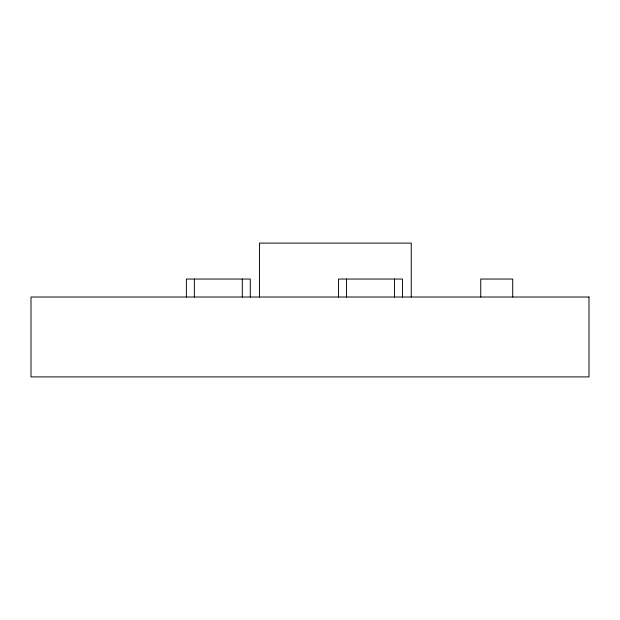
<?xml version="1.0" encoding="UTF-8"?>
<svg xmlns="http://www.w3.org/2000/svg" width="620" height="620" viewBox="0 0 620 620"><rect width="100%" height="100%" fill="white"/><g stroke="black" fill="none" stroke-linecap="round" stroke-linejoin="round"><path stroke-width="0.93" d="M512.709 297.019L512.709 279.047L480.756 279.047L480.756 297.019M411.254 297.019L411.254 243.094L259.47 243.094L259.47 297.019M402.465 297.019L402.465 279.047L338.559 279.047L338.559 297.019M394.483 279.047L394.483 297.019M346.549 279.047L346.549 297.019M250.286 297.019L250.286 279.047L186.38 279.047L186.38 297.019M242.296 279.047L242.296 297.019M194.362 279.047L194.362 297.019M589 297.019L31 297.019L31 376.906L589 376.906L589 297.019"/></g></svg>
